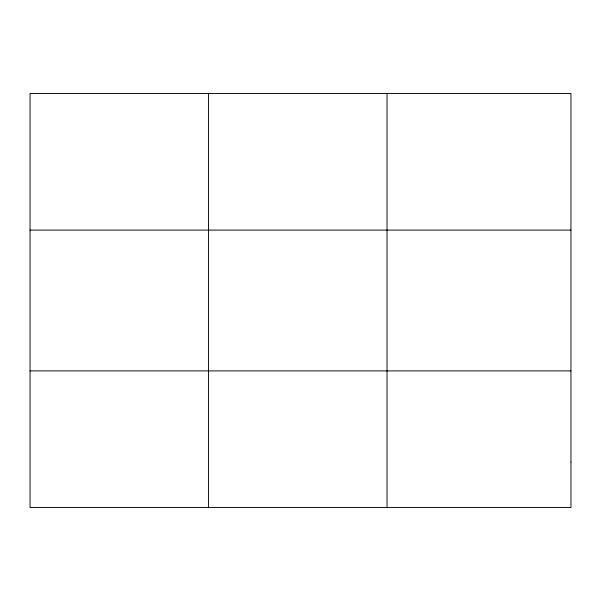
<?xml version="1.0" encoding="UTF-8"?>
<svg xmlns="http://www.w3.org/2000/svg" width="601" height="601" viewBox="0 0 601 601"><rect width="100%" height="100%" fill="white"/><g stroke="black" fill="none" stroke-linecap="round" stroke-linejoin="round"><path stroke-width="0.9" d="M208.547 93.448L208.547 507.552M387.044 93.448L387.044 507.552M30.05 230.1L570.95 230.1M30.05 370.9L570.95 370.9M570.95 462.004L570.95 507.552L30.05 507.552L30.05 93.448L570.95 93.448L570.95 462.004"/></g></svg>
